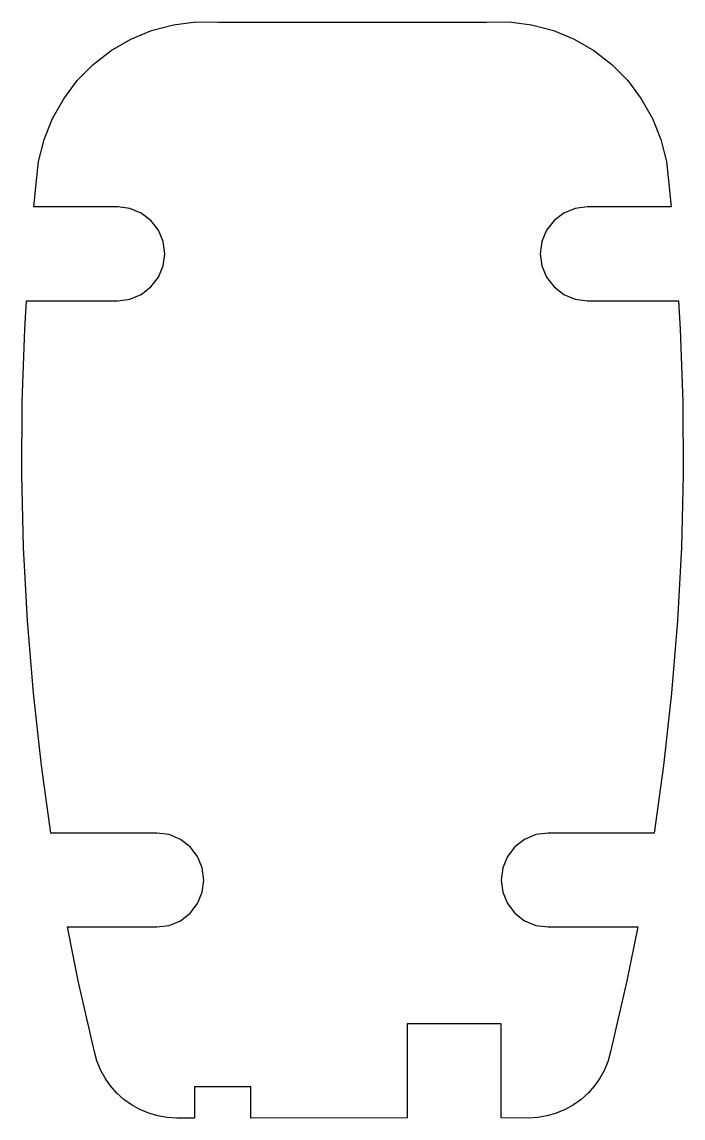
# Model space of a CAD drawing. Header units: metres. Extents: x -21.1 to 21.1, y -35 to 35.
import ezdxf

# ---------------------------------------------------------------- set-up
doc = ezdxf.new("R2010")
doc.units = ezdxf.units.M

msp = doc.modelspace()

# ---------------------------------------------------------------- linework, layer by layer
at = {"layer": 'Component#1'}
msp.add_polyline3d([(-17.534, -26.238, 0), (-18.221, -22.8, 0), (-12.5, -22.8, 0), (-11.724, -22.698, 0), (-11, -22.398, 0), (-10.379, -21.921, 0), (-9.902, -21.3, 0), (-9.602, -20.577, 0), (-9.5, -19.8, 0), (-9.602, -19.024, 0), (-9.902, -18.3, 0), (-10.379, -17.679, 0), (-11, -17.202, 0), (-11.724, -16.902, 0), (-12.5, -16.8, 0), (-19.267, -16.8, 0), (-19.874, -12.48, 0), (-20.388, -7.855, 0), (-20.767, -3.217, 0), (-21.012, 1.429, 0), (-21.123, 6.081, 0), (-21.099, 10.734, 0), (-20.941, 15.385, 0), (-20.826, 17.2, 0), (-15, 17.2, 0), (-14.224, 17.302, 0), (-13.5, 17.602, 0), (-12.879, 18.079, 0), (-12.402, 18.7, 0), (-12.102, 19.423, 0), (-12, 20.2, 0), (-12.102, 20.976, 0), (-12.402, 21.7, 0), (-12.879, 22.321, 0), (-13.5, 22.798, 0), (-14.224, 23.098, 0), (-15, 23.2, 0), (-20.355, 23.2, 0), (-20.22, 24.662, 0), (-20.055, 26.099, 0), (-19.701, 27.501, 0), (-19.164, 28.844, 0), (-18.454, 30.104, 0), (-17.583, 31.259, 0), (-16.566, 32.288, 0), (-15.423, 33.174, 0), (-14.172, 33.9, 0), (-12.836, 34.453, 0), (-11.438, 34.825, 0), (-10.003, 35.008, 0), (-8.557, 35, 0), (0, 35, 0), (8.557, 35, 0), (10.003, 35.008, 0), (11.438, 34.825, 0), (12.836, 34.453, 0), (14.172, 33.9, 0), (15.423, 33.174, 0), (16.566, 32.288, 0), (17.583, 31.259, 0), (18.454, 30.104, 0), (19.164, 28.844, 0), (19.701, 27.501, 0), (20.055, 26.099, 0), (20.22, 24.662, 0), (20.355, 23.2, 0), (15, 23.2, 0), (14.224, 23.098, 0), (13.75, 22.902, 0), (13.5, 22.798, 0), (12.879, 22.321, 0), (12.402, 21.7, 0), (12.102, 20.976, 0), (12, 20.2, 0), (12.102, 19.424, 0), (12.402, 18.7, 0), (12.879, 18.079, 0), (13.5, 17.602, 0), (13.75, 17.498, 0), (14.224, 17.302, 0), (15, 17.2, 0), (20.826, 17.2, 0), (20.941, 15.385, 0), (21.099, 10.734, 0), (21.123, 6.081, 0), (21.013, 1.429, 0), (20.767, -3.217, 0), (20.388, -7.855, 0), (19.874, -12.48, 0), (19.267, -16.8, 0), (12.5, -16.8, 0), (11.724, -16.902, 0), (11, -17.202, 0), (10.379, -17.679, 0), (9.902, -18.3, 0), (9.602, -19.024, 0), (9.5, -19.8, 0), (9.602, -20.576, 0), (9.902, -21.3, 0), (10.379, -21.921, 0), (11, -22.398, 0), (11.724, -22.698, 0), (12.5, -22.8, 0), (18.222, -22.8, 0), (17.534, -26.237, 0), (16.49, -30.772, 0), (16.326, -31.357, 0), (16.098, -31.919, 0), (15.808, -32.453, 0), (15.46, -32.95, 0), (15.057, -33.405, 0), (14.606, -33.812, 0), (14.112, -34.165, 0), (13.582, -34.46, 0), (13.021, -34.694, 0), (12.438, -34.863, 0), (11.84, -34.966, 0), (11.233, -35, 0), (9.5, -34.989, 0), (9.5, -28.994, 0), (3.5, -28.994, 0), (3.5, -34.994, 0), (-6.5, -35, 0), (-6.5, -33, 0), (-10.1, -33, 0), (-10.1, -35.005, 0), (-11.233, -35, 0), (-11.839, -34.966, 0), (-12.438, -34.863, 0), (-13.021, -34.694, 0), (-13.582, -34.461, 0), (-14.112, -34.165, 0), (-14.606, -33.812, 0), (-15.057, -33.405, 0), (-15.459, -32.95, 0), (-15.808, -32.453, 0), (-16.098, -31.92, 0), (-16.326, -31.357, 0), (-16.49, -30.772, 0), (-17.534, -26.238, 0)], dxfattribs=at)

doc.saveas('drawing.dxf')
